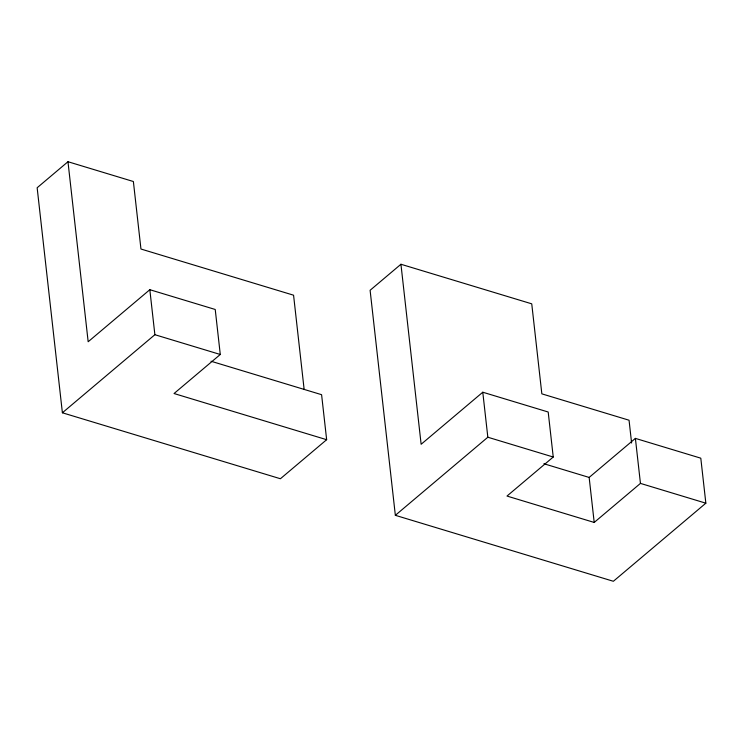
<?xml version="1.0" encoding="UTF-8"?>
<svg xmlns="http://www.w3.org/2000/svg" width="743" height="743" viewBox="0 0 743 743"><rect width="100%" height="100%" fill="white"/><g stroke="black" fill="none" stroke-linecap="round" stroke-linejoin="round"><path stroke-width="1.11" d="M304.128 389.341L293.569 295.194L140.956 249.026L133.378 181.515L67.975 161.723L37.15 187.756L62.393 412.783L280.408 478.743L326.651 439.698L321.598 394.691L211.012 361.237M326.651 439.698L174.038 393.53L220.281 354.485L215.229 309.478L149.826 289.696L88.166 341.752L67.975 161.723M62.393 412.783L154.878 334.703L149.826 289.696M400.941 264.257L370.107 290.281L395.35 515.317L613.365 581.277L705.85 503.187L700.798 458.18L635.395 438.389L589.153 477.433L594.205 522.44L506.995 496.055L553.238 457.019L548.195 412.012L482.783 392.22L421.132 444.277L400.941 264.257L531.747 303.831L541.842 393.846L629.052 420.222L631.606 443.014M395.35 515.317L487.835 437.228L482.783 392.22M594.205 522.44L640.447 483.396L635.395 438.389M154.878 334.703L220.281 354.485M487.835 437.228L553.238 457.019M640.447 483.396L705.85 503.187M543.895 463.743L589.153 477.433"/></g></svg>
